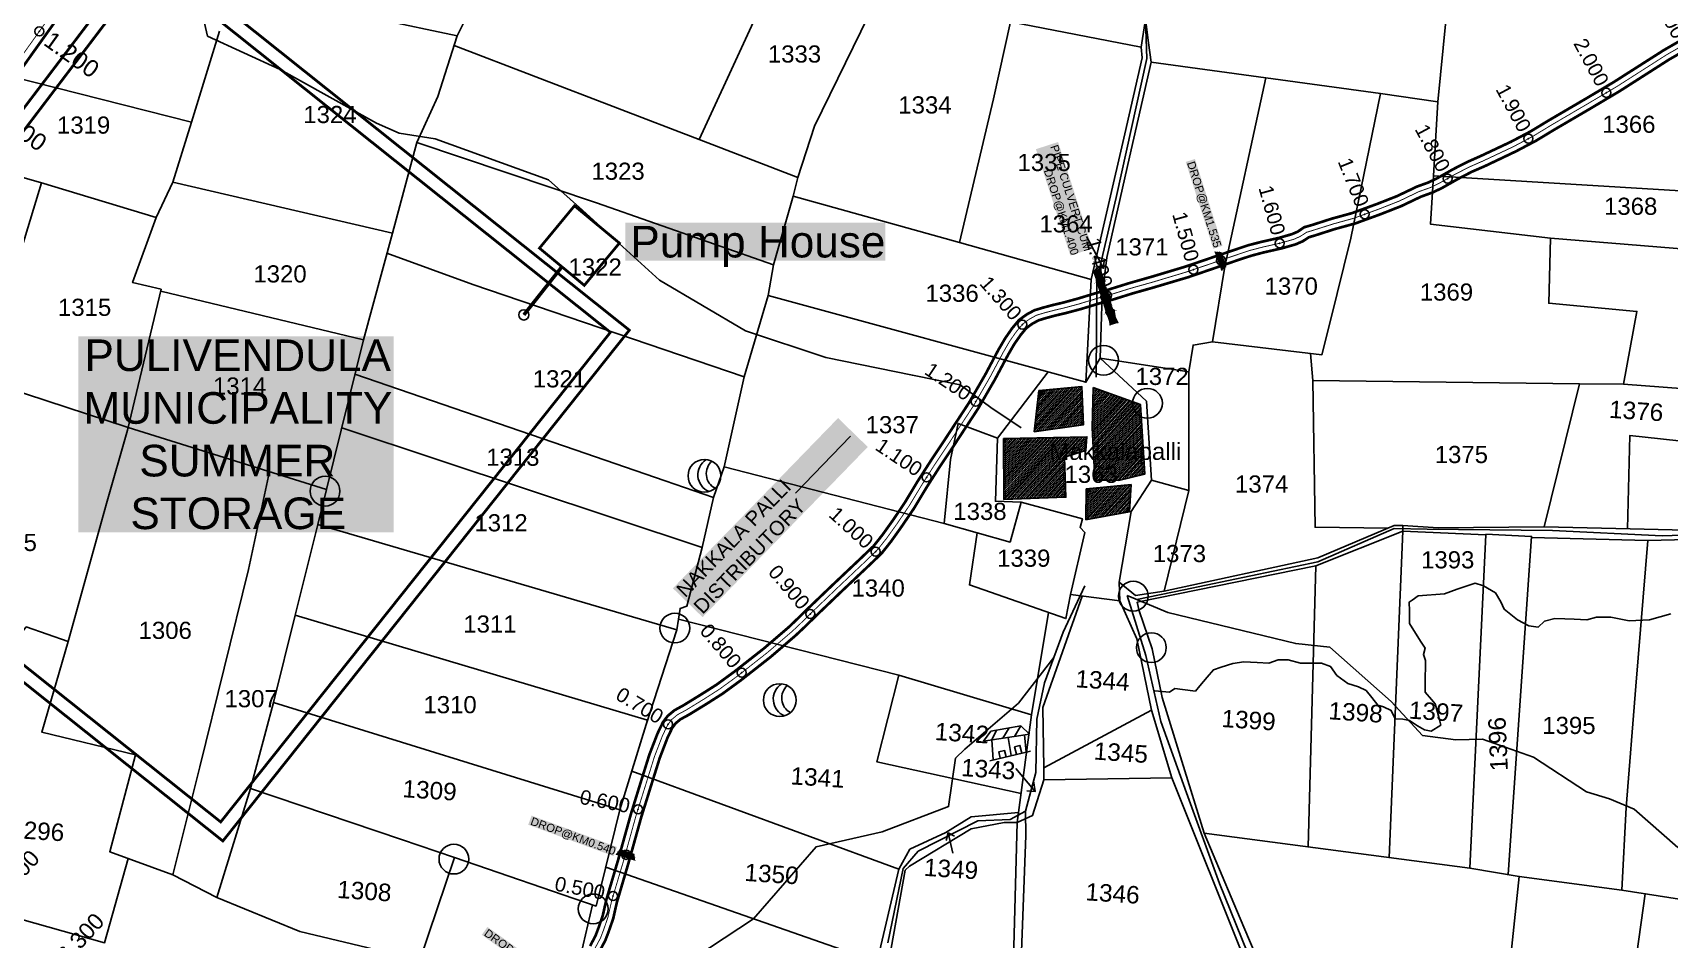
# Model space of a CAD drawing. Header units: inches. Extents: x 194782 to 246112, y 1600383 to 1614216.
# Drawn here: x 196787 to 198601, y 1605778 to 1606781 of the extents above; entities that cross this region are included whole.
import ezdxf
from ezdxf.enums import TextEntityAlignment as Align

# ---------------------------------------------------------------- set-up
doc = ezdxf.new("R2010")
doc.units = ezdxf.units.IN
doc.header["$LTSCALE"] = 15
doc.header["$MEASUREMENT"] = 0
doc.header["$PDMODE"] = 32
doc.header["$PDSIZE"] = 10
doc.linetypes.add('HIDDEN2', pattern=[0.1875, 0.125, -0.0625])
for name, color, linetype in [('BOUNDRY STONES', 240, 'Continuous'), ('CANAL1', 7, 'Continuous'), ('CSMark', 72, 'Continuous'), ('PAPER SIZE', 5, 'Continuous'), ('PLOTS', 7, 'Continuous'), ('PLOTS NO', 7, 'Continuous'), ('ROADS', 1, 'Continuous'), ('STREAMS', 4, 'Continuous'), ('STRUCTURE', 5, 'Continuous'), ('text2', 7, 'Continuous'), ('VILLAGE', 7, 'Continuous'), ('wells', 7, 'Continuous')]:
    doc.layers.add(name, color=color, linetype=linetype)
doc.styles.get("Standard").update_dxf_attribs({"font": 'arial.ttf'})
doc.dimstyles.get("Standard").update_dxf_attribs({"dimtxt": 0.18, "dimasz": 0.18, "dimexe": 0.18, "dimexo": 0.0625, "dimgap": 0.09, "dimtad": 0, "dimtih": 1, "dimtoh": 1, "dimdec": 4, "dimzin": 0, "dimdsep": 46, "dimtxsty": 'Standard', "dimcen": 0.09, "dimadec": 0, "dimazin": 0, "dimtfac": 1, "dimtdec": 4, "dimtofl": 0, "dimtmove": 0, "dimatfit": 3, "dimfxl": 1, "dimtolj": 1, "dimtzin": 0, "dimarcsym": 0})

# ---------------------------------------------------------------- blocks, each defined once
blk = doc.blocks.new('DROP')
h = blk.add_hatch()
h.set_pattern_fill('ANSI31', color=1, scale=10, angle=45)
h.set_pattern_definition([(90, (-324.4107, -25.7687), (-1.25, 0), [])])
h.paths.add_polyline_path([(-9.9, -4.3), (-13.8, 4.1), (13.8, 4.1), (10.2, -4.3)])
at = {"layer": 'STRUCTURE', "color": 5, "const_width": 0.49}
blk.add_lwpolyline([(-9.9, -4.3), (-13.8, 4.1), (13.8, 4.1), (10.2, -4.3), (-9.9, -4.3)], dxfattribs=at)
at = {"layer": 'STRUCTURE', "color": 5}
blk.add_circle((0, 0), 1.33, dxfattribs=at)
blk = doc.blocks.new('SP')
at = {"layer": 'STRUCTURE'}
h = blk.add_hatch(dxfattribs=at)
h.set_pattern_fill('DASH', color=256, scale=8, style=0)
edge = h.paths.add_edge_path()
edge.add_spline(control_points=[(769825.7, 1706742.1), (769825.3, 1706741.8), (769823.8, 1706740.8), (769820.9, 1706740.3), (769817, 1706739.7), (769811.4, 1706738.9), (769804, 1706739.7), (769798.4, 1706741), (769795.6, 1706741.6)], knot_values=[0, 0, 0, 0, 1.613557, 5.24513, 8.624976, 13.470124, 22.190216, 30.746377, 30.746377, 30.746377, 30.746377], degree=3, periodic=0)
edge.add_line((769795.6, 1706741.6), (769792.6, 1706739.6))
edge.add_line((769792.6, 1706739.6), (769732.6, 1706739.6))
edge.add_line((769732.6, 1706739.6), (769729.6, 1706741.6))
edge.add_spline(control_points=[(769729.6, 1706741.6), (769726.9, 1706740.9), (769721.3, 1706739.5), (769713.9, 1706738.5), (769708.3, 1706739.1), (769704.4, 1706739.6), (769701.5, 1706740), (769700, 1706741), (769699.5, 1706741.3)], knot_values=[0, 0, 0, 0, 8.556161, 17.276253, 22.121402, 25.501247, 29.13282, 30.746377, 30.746377, 30.746377, 30.746377], degree=3, periodic=0)
edge.add_line((769699.5, 1706741.3), (769699.5, 1706722.1))
edge.add_spline(control_points=[(769699.5, 1706722.1), (769700, 1706722.4), (769701.4, 1706723.4), (769704.3, 1706724), (769708.2, 1706724.5), (769713.8, 1706725.3), (769721.2, 1706724.5), (769726.8, 1706723.3), (769729.6, 1706722.6)], knot_values=[0, 0, 0, 0, 1.613557, 5.24513, 8.624976, 13.470124, 22.190216, 30.746377, 30.746377, 30.746377, 30.746377], degree=3, periodic=0)
edge.add_line((769729.6, 1706722.6), (769732.6, 1706724.6))
edge.add_line((769732.6, 1706724.6), (769792.6, 1706724.6))
edge.add_line((769792.6, 1706724.6), (769795.6, 1706722.6))
edge.add_spline(control_points=[(769795.6, 1706722.6), (769798.4, 1706723.3), (769803.9, 1706724.8), (769811.3, 1706725.8), (769817, 1706725.1), (769820.9, 1706724.7), (769823.8, 1706724.2), (769825.2, 1706723.3), (769825.7, 1706723)], knot_values=[0, 0, 0, 0, 8.556161, 17.276253, 22.121402, 25.501247, 29.13282, 30.746377, 30.746377, 30.746377, 30.746377], degree=3, periodic=0)
edge.add_line((769825.7, 1706723), (769825.7, 1706742.1))
h.paths.add_polyline_path([(769764.2, 1706732.1, -1), (769761.1, 1706732.1, -1)], flags=0)
h.paths.add_polyline_path([(769761.1, 1706732.1, 1), (769764.2, 1706732.1, 1)], flags=16)
at = {"layer": 'STRUCTURE', "const_width": 0.628}
for points in [[(769726.6, 1706747.6), (769726.6, 1706743.6), (769732.6, 1706739.6), (769792.6, 1706739.6), (769798.6, 1706743.6), (769798.6, 1706747.6)], [(769726.6, 1706716.6), (769726.6, 1706720.6), (769732.6, 1706724.6), (769792.6, 1706724.6), (769798.6, 1706720.6), (769798.6, 1706716.6)]]:
    blk.add_lwpolyline(points, dxfattribs=at)
at = {"layer": 'STRUCTURE', "color": 3}
blk.add_lwpolyline([(769732.6, 1706724.6), (769792.6, 1706724.6)], dxfattribs=at)
blk.add_lwpolyline([(769732.6, 1706724.6), (769792.6, 1706724.6)], dxfattribs=at)
at = {"layer": 'STRUCTURE', "color": 0}
blk.add_circle((769762.6, 1706732.1), 1.55, dxfattribs=at)
at = {"layer": 'STRUCTURE'}
for points in [[(769699.5, 1706741.3), (769700.9, 1706740.5), (769704.4, 1706739.6), (769707.8, 1706739.2), (769712.6, 1706738.8), (769721.3, 1706739.7), (769729.6, 1706741.6)], [(769699.5, 1706722.1), (769700.9, 1706723), (769704.4, 1706724), (769707.7, 1706724.5), (769712.5, 1706725), (769721.2, 1706724.4), (769729.6, 1706722.6)], [(769825.7, 1706742.1), (769824.3, 1706741.3), (769820.8, 1706740.3), (769817.5, 1706739.8), (769812.7, 1706739.2), (769804, 1706739.9), (769795.6, 1706741.6)], [(769825.7, 1706723), (769824.3, 1706723.8), (769820.8, 1706724.7), (769817.4, 1706725.1), (769812.6, 1706725.5), (769803.9, 1706724.6), (769795.6, 1706722.6)]]:
    blk.add_spline(points, degree=3, dxfattribs=at)
at = {"layer": 'STRUCTURE', "color": 0}
blk.add_text('STREAM', height=5, dxfattribs=at).set_placement((769684.3, 1706732.1), align=Align.MIDDLE_CENTER)
for points in [[(769727.4, 1706732.1), (769700.8, 1706732.1)], [(769824.4, 1706732.1), (769800.5, 1706732.1)]]:
    blk.add_leader(points, dimstyle='Standard', override={"dimasz": 10, "dimgap": 0.09, "dimtad": 0}, dxfattribs=at)
blk = doc.blocks.new('PBC')
at = {"layer": 'STRUCTURE', "color": 5, "insert": (13.6, 8.7), "char_height": 30, "width": 181.057, "attachment_point": 1, "rotation": 325.6347, "bg_fill": 1, "box_fill_scale": 1.1, "bg_fill_color": 7, "bg_fill_true_color": 16777215, "bg_fill_transparency": 0}
blk.add_mtext('{\\fArial|b1|i0|c0|p34;\\C256;PBC}', dxfattribs=at)
at = {"layer": 'PAPER SIZE'}
blk.add_leader([(148.6, -102.5), (80.6, -54.7)], dimstyle='Standard', override={"dimasz": 40, "dimgap": 0.09, "dimtad": 0, "dimtfill": 2, "dimtfillclr": 5}, dxfattribs=at)

msp = doc.modelspace()

# ---------------------------------------------------------------- hatches: boundary and pattern name
at = {"layer": 'VILLAGE'}
h = msp.add_hatch(dxfattribs=at)
h.set_pattern_fill('ANSI31', color=30, scale=11.805297, angle=2.6274)
h.set_pattern_definition([(47.627391, (153890.0272, 1592848.3399), (-1.09018614, 0.99452142), [])])
h.paths.add_polyline_path([(197954.6, 1606276.1), (198004.4, 1606281), (198002.6, 1606250.8), (197954.5, 1606242.1)])
h.paths.add_polyline_path([(197863.1, 1606331.9), (197955.5, 1606333.9), (197954.5, 1606318.7), (197930.7, 1606311.5), (197932.3, 1606266.9), (197863.3, 1606264.5)])
h.paths.add_polyline_path([(197962.3, 1606388.4), (198014.9, 1606369.6), (198019.8, 1606292.7), (197990.9, 1606285.6), (197964.2, 1606285.8), (197961.5, 1606343.8)])
h.paths.add_polyline_path([(197902.3, 1606385.1), (197949.9, 1606389.5), (197951.6, 1606347), (197897.1, 1606339.5)])

# ---------------------------------------------------------------- linework, layer by layer
at = {"color": 5, "const_width": 3, "elevation": 240.9}
msp.add_lwpolyline([(196914.2, 1606877.7), (197448.5, 1606452), (196998.1, 1605886.3), (196476.6, 1606301.5), (196914.2, 1606877.7)], dxfattribs=at)
msp.add_lwpolyline([(196916.8, 1606856.4), (197427.5, 1606449.6), (196995.7, 1605907.4), (196497.4, 1606304.1)], close=True, dxfattribs=at)
at = {"color": 5, "const_width": 3}
msp.add_lwpolyline([(197387.7, 1606589.7), (197437.5, 1606548.4), (197398.6, 1606501.6), (197348.9, 1606542.8)], close=True, dxfattribs=at)
at = {"color": 1, "const_width": 4}
msp.add_lwpolyline([(197373.8, 1606522.2), (197331.6, 1606468.9)], dxfattribs=at)
at = {"color": 5}
msp.add_circle((197331.6, 1606468.9), 5.7, dxfattribs=at)
at = {"layer": 'BOUNDRY STONES', "color": 1}
for centre in [(197973.9, 1606418.6), (198022.6, 1606371), (197111.3, 1606273.7), (198006.9, 1606157.4), (197498.9, 1606122.1), (198026.9, 1606100.4), (197254.1, 1605866.3), (197408.4, 1605811.1)]:
    msp.add_circle(centre, 16.5, dxfattribs=at)
at = {"layer": 'CANAL1', "color": 1, "linetype": 'HIDDEN2', "ltscale": 4, "const_width": 1}
for points in [[(196722, 1606681), (196837.3, 1606842.4)], [(197410.2, 1605767), (197416.5, 1605778.8), (197419.9, 1605787.7), (197424.8, 1605801.9), (197428.8, 1605819.7), (197442, 1605864.1), (197455.9, 1605914.4), (197467.4, 1605951.1), (197476.4, 1605980), (197485.3, 1606003.1), (197491, 1606014.9), (197495.4, 1606020.8), (197501.8, 1606026.1), (197511.4, 1606031.3), (197530.8, 1606043.2), (197548.5, 1606054.5), (197568.4, 1606069), (197601.5, 1606095), (197629.2, 1606118.7), (197638.1, 1606127.1), (197650.5, 1606139.3), (197678.5, 1606166.1), (197709.2, 1606195.1), (197723.6, 1606209), (197733.9, 1606221.9), (197745.6, 1606238.3), (197758.8, 1606257.8), (197772.9, 1606281.2), (197787.3, 1606303.8), (197803.5, 1606328.1), (197829.9, 1606368.4), (197848.2, 1606400.1), (197862.8, 1606427.5), (197869.9, 1606439.7), (197877.4, 1606450.5), (197884.4, 1606458.8), (197892, 1606464.3), (197899.6, 1606468.5), (197908.2, 1606471.1), (197919.2, 1606474), (197930.7, 1606476.7), (197947.4, 1606481.2), (197966.2, 1606487), (197981.8, 1606491.4), (198003.9, 1606498.3), (198029.2, 1606505.4), (198065.8, 1606516.4), (198095.7, 1606526.6), (198123.3, 1606536), (198135.9, 1606540.2), (198150, 1606543.9), (198169.9, 1606548.4), (198184.8, 1606552.6), (198191.9, 1606555.8), (198199, 1606560.4), (198206, 1606562.5), (198228.4, 1606569.6), (198251.2, 1606575.9), (198279.4, 1606586.2), (198301.5, 1606594.9), (198323.4, 1606605.4), (198336.1, 1606609.9), (198345.8, 1606614.6), (198363.7, 1606624.7), (198379.5, 1606632.8), (198394.1, 1606639.2), (198428.1, 1606655.2), (198450.1, 1606666.9), (198470, 1606679), (198511, 1606703), (198542.8, 1606721.8), (198597.6, 1606756.8), (198638.5, 1606780.3)]]:
    msp.add_lwpolyline(points, dxfattribs=at)
at = {"layer": 'CANAL1', "color": 200, "const_width": 3}
for points in [[(196728.4, 1606676.2), (196843.7, 1606837.7)], [(197405, 1605770), (197411, 1605781.3), (197414.2, 1605789.8), (197419, 1605803.6), (197423, 1605821.2), (197436.2, 1605865.8), (197450.2, 1605916.1), (197461.6, 1605952.9), (197470.7, 1605982), (197479.8, 1606005.5), (197485.8, 1606018), (197491.1, 1606024.9), (197498.4, 1606031), (197508.4, 1606036.5), (197527.6, 1606048.3), (197545.1, 1606059.4), (197564.8, 1606073.8), (197597.7, 1606099.6), (197625.2, 1606123.2), (197633.9, 1606131.5), (197646.3, 1606143.6), (197674.4, 1606170.5), (197705.1, 1606199.5), (197719.2, 1606213), (197729.1, 1606225.5), (197740.7, 1606241.7), (197753.7, 1606261), (197767.8, 1606284.4), (197782.3, 1606307), (197798.5, 1606331.4), (197824.8, 1606371.5), (197843, 1606403), (197857.6, 1606430.5), (197864.9, 1606442.9), (197872.7, 1606454.1), (197880.3, 1606463.2), (197888.8, 1606469.4), (197897.3, 1606474), (197906.5, 1606476.8), (197917.7, 1606479.8), (197929.2, 1606482.5), (197945.7, 1606487), (197964.5, 1606492.7), (197980.1, 1606497.1), (198002.2, 1606504), (198027.5, 1606511.2), (198063.9, 1606522.1), (198093.8, 1606532.3), (198121.4, 1606541.7), (198134.2, 1606546), (198148.6, 1606549.7), (198168.4, 1606554.2), (198182.7, 1606558.3), (198189, 1606561), (198196.4, 1606566), (198204.2, 1606568.2), (198226.7, 1606575.4), (198249.3, 1606581.6), (198277.2, 1606591.8), (198299.1, 1606600.4), (198321.1, 1606610.9), (198333.8, 1606615.5), (198343.1, 1606619.9), (198360.9, 1606630), (198376.9, 1606638.2), (198391.6, 1606644.7), (198425.4, 1606660.6), (198447.2, 1606672.1), (198467, 1606684.1), (198508, 1606708.1), (198539.6, 1606726.9), (198594.5, 1606761.9), (198634.9, 1606785.2)], [(197415.3, 1605763.9), (197421.9, 1605776.3), (197425.5, 1605785.7), (197430.6, 1605800.3), (197434.6, 1605818.1), (197447.7, 1605862.5), (197461.7, 1605912.7), (197473.1, 1605949.3), (197482.1, 1605978), (197490.8, 1606000.7), (197496.1, 1606011.7), (197499.8, 1606016.6), (197505.2, 1606021.1), (197514.4, 1606026.1), (197534, 1606038.1), (197551.9, 1606049.5), (197572, 1606064.2), (197605.3, 1606090.3), (197633.2, 1606114.3), (197642.2, 1606122.8), (197654.7, 1606135), (197682.7, 1606161.8), (197713.4, 1606190.8), (197728.1, 1606204.9), (197738.7, 1606218.3), (197750.5, 1606234.9), (197763.8, 1606254.5), (197778, 1606278.1), (197792.3, 1606300.5), (197808.5, 1606324.8), (197835, 1606365.2), (197853.5, 1606397.2), (197868.1, 1606424.6), (197875, 1606436.5), (197882.2, 1606446.8), (197888.5, 1606454.4), (197895.2, 1606459.2), (197902, 1606462.9), (197909.8, 1606465.3), (197920.6, 1606468.2), (197932.1, 1606470.9), (197949, 1606475.4), (197967.9, 1606481.2), (197983.5, 1606485.6), (198005.6, 1606492.5), (198030.9, 1606499.7), (198067.6, 1606510.6), (198097.7, 1606520.9), (198125.2, 1606530.4), (198137.6, 1606534.4), (198151.5, 1606538.1), (198171.4, 1606542.6), (198186.8, 1606547), (198194.8, 1606550.5), (198201.5, 1606554.9), (198207.7, 1606556.7), (198230.1, 1606563.9), (198253, 1606570.2), (198281.5, 1606580.6), (198303.9, 1606589.4), (198325.7, 1606599.8), (198338.4, 1606604.4), (198348.6, 1606609.2), (198366.6, 1606619.4), (198382.1, 1606627.4), (198396.6, 1606633.7), (198430.7, 1606649.9), (198453.1, 1606661.7), (198473.1, 1606673.8), (198514.1, 1606697.8), (198545.9, 1606716.7), (198600.7, 1606751.7), (198642, 1606775.4)]]:
    msp.add_lwpolyline(points, dxfattribs=at)
at = {"layer": 'PLOTS'}
for points in [[(196732.1, 1607224), (197074.8, 1607172.3), (197017, 1607059.9), (197369.3, 1606989.3), (197626.5, 1606880.8), (197730.8, 1606836), (197816.6, 1606807.8), (197870.8, 1606793.5), (198015.5, 1606765.3), (198020.4, 1606796.4), (198096.8, 1606795.7), (198107.8, 1606845.5), (198356, 1606824.9), (198713.3, 1606797.5), (198722.2, 1606696.5), (198740.3, 1606633.3), (198805.6, 1606543.4), (198865.2, 1606472.6), (198907.7, 1606329.3), (199143.8, 1606289.3), (199220.6, 1606276.3), (199217.6, 1606258.4), (199614.6, 1606162.2)], [(197254.3, 1606767.2), (197525.7, 1606663.1), (197626.5, 1606880.8)], [(197266.9, 1606796.2), (197257.7, 1606777.9), (197170.2, 1606796.2), (197006.4, 1606825.5), (196902.7, 1606847.5), (196909.7, 1606867.8)], [(197525.7, 1606663.1), (197635.2, 1606621.1), (197653.5, 1606677.8), (197730.8, 1606836)], [(198339.6, 1606622.8), (198344.3, 1606704.7), (198356, 1606824.9)], [(196487, 1606803.1), (196963.2, 1606682.3), (196994.4, 1606782.9)], [(197635.2, 1606621.1), (197630.2, 1606600.4), (197814.5, 1606548.9), (197851.9, 1606708.1), (197870.8, 1606793.5)], [(198020.4, 1606796.4), (198023.8, 1606770.3), (198026.6, 1606748.9), (198002.7, 1606643.5), (197977.5, 1606532.4), (197972.6, 1606490.2), (197970.2, 1606421), (197954.5, 1606394.3), (197960.2, 1606508)], [(198698, 1606798.7), (198715.6, 1606682.6), (198727.5, 1606635.9), (198758.1, 1606590.8), (198830.5, 1606499.2), (198855.6, 1606469.4), (198882.3, 1606367), (198920.4, 1606260.3), (198919.9, 1606256.2), (198887.3, 1606253), (198829.8, 1606247.2), (198741.2, 1606235.3), (198665.6, 1606229.5), (198557.6, 1606232), (198462.2, 1606234.1), (198344.9, 1606233), (198305.5, 1606235.8)], [(197185.9, 1606559.5), (197213, 1606659.8), (197236.3, 1606710.7), (197257.7, 1606777.9)], [(197814.5, 1606548.9), (197960.2, 1606508), (197997.5, 1606669.4), (198016.9, 1606753.5), (198015.5, 1606765.3)], [(198344.3, 1606704.7), (198280.7, 1606714.2), (198026.6, 1606748.9)], [(198153.6, 1606731.5), (198108.3, 1606522.3), (198094.7, 1606439), (198073.1, 1606435.5), (198068.5, 1606405.8)], [(196963.2, 1606682.3), (196942.6, 1606615.7), (196924.1, 1606576.7), (196796.1, 1606615.4), (196450.4, 1606714.1)], [(198094.7, 1606439), (198215.8, 1606424.5), (198225, 1606461.3), (198248, 1606553.9), (198265.3, 1606638.4), (198280.7, 1606714.2)], [(196424.3, 1606643.9), (196775.8, 1606544.7), (196797.1, 1606615.1)], [(197608.4, 1606524.2), (197412.1, 1606593.1), (197213, 1606659.8)], [(197153.9, 1606441.3), (197185.9, 1606559.5), (196942.6, 1606615.7)], [(198469.1, 1606553.9), (198336.4, 1606569.3), (198339.6, 1606622.8), (198753.3, 1606597.8)], [(197575.6, 1606400.3), (197602.3, 1606490.3), (197608.4, 1606524.2), (197630.2, 1606600.4)], [(196576.8, 1606167.7), (196633.2, 1606146.3), (196762.8, 1606100.8), (196780.2, 1606123.3), (196826.6, 1606107.4), (196869.2, 1606260), (196892.3, 1606341.1), (196929.7, 1606497.2), (196898.1, 1606504.7), (196924.1, 1606576.7)], [(198550.2, 1606392), (198564.9, 1606472.8), (198467.3, 1606481.7), (198469.1, 1606553.9), (198809.1, 1606526.2)], [(197541.8, 1606266.6), (197553.5, 1606300.6), (197575.6, 1606400.3), (197275.1, 1606502.4), (197179.8, 1606537.1)], [(196733.9, 1606396.3), (196893.3, 1606344.3), (197112.9, 1606275.7), (197153.9, 1606441.3), (196929.3, 1606495.1)], [(197602.3, 1606490.3), (197954.5, 1606394.3)], [(198205.8, 1606396.4), (198203.2, 1606426)], [(197882.7, 1606261.5), (197950.6, 1606243.1), (197948, 1606233.5), (197953.1, 1606227.8), (197937.2, 1606159.1), (197992, 1606152.1), (197991.4, 1606172.8), (198004.6, 1606251.3), (198027, 1606286), (198068.6, 1606274.5), (198068.5, 1606405.8), (197970.2, 1606421), (198021.6, 1606373.2), (198027, 1606286)], [(197144.5, 1606403.4), (197388.3, 1606319.5), (197488.2, 1606285.1), (197541.8, 1606266.6), (197529.2, 1606211.4)], [(197912.4, 1606405.8), (197856.6, 1606332.5), (197854.2, 1606262.5), (197882.7, 1606261.5), (197870.3, 1606217.4), (197797.4, 1606237.9), (197804.4, 1606308.8), (197812.7, 1606348.7), (197856.6, 1606332.5)], [(198289.3, 1606232.7), (198208.3, 1606233.8), (198205.8, 1606396.4), (198501.5, 1606392.6), (198550.2, 1606392), (198882.3, 1606367)], [(198462.2, 1606234.1), (198501.5, 1606392.6)], [(198710.9, 1606379.9), (198699.5, 1606319.9), (198557, 1606335.2), (198554.6, 1606232)], [(197501.2, 1606120.1), (197504.7, 1606143.9), (197512.1, 1606146.2), (197529.2, 1606211.4), (197236.7, 1606308.5), (197129.8, 1606344)], [(197797.4, 1606237.9), (197553.5, 1606300.6)], [(197112.9, 1606275.7), (197103.2, 1606236.7), (197078.3, 1606136.3), (197054.3, 1606039.6), (197028.8, 1605944.3), (196991.3, 1605823.7), (196942.8, 1605848.9), (196972.4, 1605968.3), (196999.5, 1606077.7), (197026.6, 1606187.1), (197049.9, 1606295.4)], [(198068.6, 1606274.5), (198041.1, 1606163), (198009.2, 1606158.3), (197991.4, 1606172.8)], [(197467.5, 1606016.6), (197501.2, 1606120.1), (197103.2, 1606236.7)], [(197833.9, 1606227.6), (197825.3, 1606169.8), (197932.2, 1606132.6), (197937.2, 1606159.1)], [(198041.1, 1606163), (198211.5, 1606200), (198296, 1606235.5), (198305.5, 1606235.8), (198305.7, 1606229.3), (198209.2, 1606191), (198011.3, 1606150.8), (198013.3, 1606141.1), (198027.7, 1606099), (198038.9, 1606045.1), (198060.6, 1605974.8), (198085.3, 1605895.1), (198125.3, 1605800.5), (198147.1, 1605749), (198154.3, 1605692.4), (198168, 1605586.4), (198175.5, 1605498.4), (198181.3, 1605408.1), (198206, 1605332.9), (198208, 1605238.5), (198212.1, 1605206.9), (198246.6, 1605099.3)], [(198290.6, 1605868.1), (198305.7, 1606229.3), (198397.6, 1606225.4), (198379.7, 1605856.3)], [(198422.3, 1605849.1), (198448.3, 1606223.5), (198397.7, 1606226)], [(198448.3, 1606222.4), (198576.9, 1606219.1), (198563.9, 1606057.6), (198553.1, 1605923.3), (198548.2, 1605831.8), (198434.6, 1605847)], [(198548.2, 1605831.8), (198680.7, 1605811.2), (198701.2, 1606040.2), (198687.9, 1606041.4), (198693.7, 1606080.2), (198695.1, 1606120.2), (198701.2, 1606128.9), (198710.7, 1606222.3), (198576.9, 1606219.1)], [(198209.2, 1606191), (198200.6, 1605879.9)], [(197950.2, 1606157.4), (197906.5, 1606034), (197907.6, 1605967.4), (197907.8, 1605953.9), (197895.3, 1605914.6), (197878.2, 1605906.9), (197879.7, 1605917.8), (197894.2, 1606026), (197913, 1606139.3)], [(196893.3, 1605866.9), (196867.1, 1605773.7), (196758.3, 1605804.2), (196699.5, 1605690.3), (196638.8, 1605706.7), (196592.1, 1605719.4), (196600.1, 1605776.4), (196580.5, 1605779.2), (196584.8, 1605807.8), (196519.5, 1605826.8), (196552.2, 1605928.7), (196567.1, 1605975.1), (196561.2, 1605994.8), (196611.8, 1606094.4), (196637.4, 1606144.8)], [(197438.1, 1605921), (197468.5, 1606020), (197078.3, 1606136.3)], [(198027.2, 1606031.2), (198011, 1606110.2), (197992, 1606152.1)], [(197747.1, 1606070), (197503, 1606132)], [(196826.6, 1606107.4), (196797.4, 1606007), (196901.3, 1605981.7), (196872.8, 1605874.4), (196942.8, 1605848.9)], [(197894.2, 1606026), (197747.1, 1606070), (197722.7, 1605974), (197882.5, 1605938.8)], [(197254.7, 1605868), (197411.6, 1605814.2), (197438.1, 1605921), (197054.3, 1606039.6)], [(198049.7, 1605956.2), (198027.2, 1606031.2), (197907.6, 1605967.4)], [(197451.2, 1605963.7), (197747.1, 1605855.3)], [(198140.7, 1605697.9), (198131.9, 1605750.8), (198049.7, 1605956.2), (197907.8, 1605953.9)], [(197216.2, 1605754.3), (197254.7, 1605868), (197196, 1605887.9), (197028.8, 1605944.3)], [(197879.7, 1605917.8), (197827.3, 1605912.9), (197799.2, 1605895.8), (197759.3, 1605877.2), (197747.1, 1605855.3), (197723, 1605752.7), (197673.3, 1605607.8), (197627.1, 1605492), (197591.8, 1605403.4), (197526.1, 1605301.3), (197509.2, 1605290.9), (197442.3, 1605158.9), (197394.3, 1605056), (197400.9, 1605036.2), (197371.7, 1604926.8), (197367.1, 1604928), (197324.1, 1605004.8), (197233.9, 1605020.6), (197270.5, 1605118.2), (197194.1, 1605142.5), (197217.3, 1605197.1), (197055.3, 1605238.9)], [(197376.5, 1604913.8), (197402.3, 1604971.4), (197414.6, 1605036.9), (197404.1, 1605051.1), (197457.1, 1605158.5), (197495.9, 1605237.1), (197519.1, 1605284.1), (197529, 1605284.4), (197585.9, 1605376.7), (197603.5, 1605405.1), (197646.6, 1605509.4), (197689.3, 1605620), (197723.5, 1605717.6), (197736, 1605753.4), (197754.3, 1605854.1), (197758.9, 1605858.4), (197827.3, 1605899.7), (197863.9, 1605906.7), (197878.2, 1605906.9)], [(197878.2, 1605906.9), (197873.8, 1605741.7), (197866.4, 1605649.6), (197857.8, 1605541.6), (197675.3, 1605583.8)], [(198413.9, 1605650.5), (198434.6, 1605847), (198379.7, 1605856.3), (198085.3, 1605895.1)], [(197422.3, 1605857.3), (197613.6, 1605790.5), (197722.8, 1605752.4)], [(198541.5, 1605595.1), (198574.2, 1605827.8)], [(196996.6, 1605601.2), (197059.4, 1605714.9), (197167.9, 1605675.6), (197189.3, 1605674.2), (197216.2, 1605754.3), (197083.3, 1605786), (196991.3, 1605823.7)], [(197358.4, 1605596.2), (197377.9, 1605671.5), (197381.8, 1605705), (197407.8, 1605815.5)]]:
    msp.add_lwpolyline(points, dxfattribs=at)
at = {"layer": 'PLOTS NO'}
for points in [[(197973.9, 1606520.6), (197955.1, 1606555.7)], [(197965.8, 1606523.1), (197973.9, 1606520.6), (197974.6, 1606529.2)], [(197898.1, 1605941.1), (197876.9, 1605966.6)], [(197889, 1605941.7), (197898.1, 1605941.1), (197896.5, 1605953)], [(197799.6, 1605886.9), (197801.9, 1605895.3), (197808.8, 1605891.8)], [(197801.9, 1605895.3), (197807.1, 1605873)]]:
    msp.add_lwpolyline(points, dxfattribs=at)
at = {"layer": 'ROADS', "color": 1}
for points in [[(196643.8, 1607090.3), (196656.4, 1607050.9), (196662.4, 1607003.1), (196687.9, 1606986.4), (196769.4, 1606971), (196800, 1606965.2), (196822.4, 1606915.8), (196877.5, 1606851.8), (196923.3, 1606814.6), (196976.6, 1606796.8), (196981.1, 1606777.6), (197061.5, 1606740.8), (197168.3, 1606681.3), (197193.4, 1606670), (197233.4, 1606663.7), (197358.9, 1606618.6), (197396.7, 1606585), (197481.8, 1606507.5), (197577.3, 1606451.4), (197666.4, 1606421.6), (197762.2, 1606402.1), (197815, 1606391.4), (197849, 1606366.5), (197882.6, 1606343.8)], [(198020.4, 1606796.4), (198022, 1606752.7), (197988, 1606599), (197966.5, 1606507.2), (197965.8, 1606399.9)], [(198011, 1606153.6), (198063, 1606164.4), (198211.4, 1606195.4), (198295.8, 1606232.2), (198332.7, 1606231.5), (198471.4, 1606230), (198592.9, 1606224.3), (198681.2, 1606227.1), (198777, 1606234.9), (198929.5, 1606253.5), (198963.1, 1606257.6), (199013.3, 1606263.6), (199175.3, 1606284)], [(197953.3, 1606168.8), (197929.3, 1606117.6), (197908.7, 1606061.4), (197899.9, 1606021.1), (197899, 1605962.1), (197887.3, 1605919.4), (197870.6, 1605910.2), (197834.6, 1605908.8), (197768.6, 1605875.2), (197752, 1605856), (197734.8, 1605773.4)], [(198000.3, 1606158), (198020.8, 1606091.8), (198037.3, 1606018.7), (198066, 1605939.8), (198102.6, 1605839.4), (198139.2, 1605748.2), (198162.8, 1605606.4), (198171.6, 1605474.1), (198180.3, 1605395.6), (198197.9, 1605334.9), (198204.2, 1605230), (198222.2, 1605165), (198243.5, 1605095.7)], [(198000.3, 1606158), (198045.3, 1606139.2), (198187, 1606105), (198224.6, 1606101), (198292.8, 1606040.9), (198327.4, 1606003.1), (198364.2, 1605998.4), (198393.9, 1605999), (198450.4, 1605979.1), (198509.1, 1605940.6), (198534.4, 1605932.9), (198561.8, 1605921.4), (198610.4, 1605879.1)], [(196788, 1605201.7), (196886.8, 1605283.8), (196911.8, 1605304.5), (196952.3, 1605320.2), (197057.8, 1605323.9), (197087, 1605323), (197129.9, 1605451.2), (197157.6, 1605491), (197229.7, 1605518.4), (197279.7, 1605547.9), (197337, 1605588.5), (197383.8, 1605645.8), (197439.8, 1605703.9), (197586.2, 1605800.1), (197655.5, 1605879.9), (197728.5, 1605896.6), (197802.3, 1605924.4), (197810, 1605977.9), (197820.3, 1605988), (197879.7, 1606038.9), (197919, 1606089.5)], [(197680.4, 1604788.2), (197710, 1604875.1), (197751.4, 1604961.4), (197780.1, 1605042.2), (197788.2, 1605097.5), (197822.2, 1605223.9), (197852.2, 1605398.8), (197866.5, 1605530.9), (197881.6, 1605724.4), (197887.8, 1605892.5), (197887.3, 1605919.4)]]:
    msp.add_lwpolyline(points, dxfattribs=at)
at = {"layer": 'STREAMS', "color": 4}
msp.add_lwpolyline([(198602.4, 1606137.7), (198579, 1606131.3), (198556.4, 1606130.1), (198535.9, 1606134.1), (198520.1, 1606134), (198509.6, 1606131.2), (198495.3, 1606131.9), (198485.1, 1606132.3), (198474, 1606132.7), (198462.7, 1606129.6), (198455.5, 1606123.1), (198445.1, 1606124.4), (198432.6, 1606131.1), (198417.8, 1606142.9), (198414.3, 1606151.3), (198408.2, 1606161), (198394.9, 1606168.9), (198385.8, 1606171.9), (198365.7, 1606165.3), (198351.9, 1606160.1), (198322.7, 1606157.9), (198315.9, 1606153.1), (198312.7, 1606150.8), (198313.1, 1606141), (198313, 1606127), (198321.5, 1606113.6), (198325.9, 1606106.6), (198330.2, 1606099.8), (198328.3, 1606092.9), (198330.8, 1606086.1), (198330.5, 1606060.2), (198330.4, 1606051), (198337.3, 1606043), (198341.4, 1606038.2), (198343.9, 1606028.9), (198346.2, 1606020.4), (198347.8, 1606014.6), (198337, 1606008), (198329.5, 1606009.4), (198321.9, 1606013.7), (198312.9, 1606019.8), (198305.4, 1606021.2), (198297, 1606021.5), (198292.8, 1606030.8), (198284.3, 1606034.9), (198278, 1606036.7), (198271.2, 1606045.1), (198264.8, 1606053.1), (198256.5, 1606056.9), (198244.5, 1606060.6), (198232.5, 1606069.6), (198225.5, 1606079.4), (198215.5, 1606083.3), (198192.3, 1606083.4), (198178.5, 1606086.9), (198167.6, 1606086.8), (198157.2, 1606083.4), (198144.3, 1606083.9), (198129.4, 1606084.6), (198117.3, 1606082.8), (198104.4, 1606078.7), (198095.6, 1606075.9), (198088.8, 1606067.8), (198080.7, 1606058.1), (198075.8, 1606052.3), (198061.5, 1606054.1), (198052.9, 1606055.2), (198047, 1606051.3), (198030.8, 1606052.6)], dxfattribs=at)
at = {"layer": 'text2', "color": 3}
for p in [(196794.7, 1606782.8), (198104, 1606529.3), (197976, 1606489, 75), (197445, 1605871)]:
    msp.add_point(p, dxfattribs=at)
at = {"layer": 'text2', "color": 2, "linetype": 'Continuous'}
for p in [(198531, 1606714.8), (198444.8, 1606664.1), (198355.1, 1606619.8), (198263.4, 1606580.4), (198169.2, 1606548.2), (198073.6, 1606519), (197977.9, 1606490.3), (197884, 1606458.2), (197832.4, 1606372.8), (197777.8, 1606289), (197721.3, 1606206.7), (197648.9, 1606137.8), (197573.1, 1606072.7), (197491.5, 1606015.6), (197458.2, 1605921.5), (197430.5, 1605825.4)]:
    msp.add_point(p, dxfattribs=at)
at = {"layer": 'VILLAGE', "color": 30}
for points in [[(197902.3, 1606385.1), (197949.9, 1606389.5), (197951.6, 1606347), (197897.1, 1606339.5), (197902.3, 1606385.1)], [(197962.3, 1606388.4), (198014.9, 1606369.6), (198019.8, 1606292.7), (197990.9, 1606285.6), (197964.2, 1606285.8), (197961.5, 1606343.8), (197962.3, 1606388.4)], [(197863.1, 1606331.9), (197955.5, 1606333.9), (197954.5, 1606318.7), (197930.7, 1606311.5), (197932.3, 1606266.9), (197863.3, 1606264.5), (197863.1, 1606331.9)], [(197954.6, 1606276.1), (198004.4, 1606281), (198002.6, 1606250.8), (197954.5, 1606242.1), (197954.6, 1606276.1)]]:
    msp.add_lwpolyline(points, dxfattribs=at)
at = {"layer": 'VILLAGE', "color": 5}
for points in [[(197841.1, 1605996.8), (197849.1, 1606007.9), (197882.2, 1606013.7), (197891.8, 1606004.7)], [(197850.3, 1605998.2), (197855.2, 1606009)], [(197862.4, 1606000.1), (197869.2, 1606011.5)], [(197875.4, 1606002.2), (197882.2, 1606013.7)], [(197841.1, 1605996.8), (197891.8, 1606004.7)], [(197850.3, 1605998.2), (197851.6, 1605976.1)], [(197868.3, 1606001.1), (197871.7, 1605980.9)], [(197877.6, 1605982.3), (197875.3, 1605990.6), (197881.3, 1605992.2), (197883.4, 1605983.6)], [(197886.5, 1606003.9), (197888.3, 1605984.8)], [(197847.8, 1605975.2), (197893.1, 1605985.9)], [(197859.5, 1605978), (197857.9, 1605984.9), (197864.3, 1605986.5), (197866, 1605979.5)]]:
    msp.add_lwpolyline(points, dxfattribs=at)
at = {"layer": 'wells', "color": 0}
for centre in [(197531.7, 1606290.7), (197615.2, 1606042.3)]:
    msp.add_circle(centre, 18.2, dxfattribs=at)
for centre, radius, start, end in [((197544.4, 1606291.8), 20, 122.097, 248.1231), ((197551.9, 1606293), 18.2, 130.4354, 242.4902), ((197628, 1606043.4), 20, 122.097, 248.1231), ((197635.5, 1606044.6), 18.2, 130.4354, 242.4902)]:
    msp.add_arc(centre, radius, start, end, dxfattribs=at)

# ---------------------------------------------------------------- block references
at = {"layer": 'PAPER SIZE', "rotation": 352.0284551259275}
msp.add_blockref('PBC', (196638.5, 1605837.8), dxfattribs=at)
at = {"layer": 'STRUCTURE', "color": 0, "xscale": 0.5, "yscale": 0.5, "zscale": 0.5, "rotation": 287.3809558813748}
msp.add_blockref('SP', (-731398.2, 1718875.9, 75), dxfattribs=at)
at = {"layer": 'text2', "color": 2, "linetype": 'Continuous', "xscale": 0.7999999999999999, "yscale": 0.7999999999999999, "zscale": 0.7999999999999999}
for p, rotation in [((198104, 1606529.3), 109.943195315988), ((197445.1, 1605871.1), 162.6613691258127)]:
    msp.add_blockref('DROP', p, dxfattribs=dict(at, rotation=rotation))

# ---------------------------------------------------------------- texts
at = {"layer": 'CSMark', "color": 1}
for s, height, rotation, p in [('2.100', 16, 298.3026, (198586.3, 1606825.9)), ('1.200', 19, 324.4548, (196803.7, 1606776.4)), ('2.000', 16, 298.3026, (198501.2, 1606773.3)), ('1.900', 16, 298.3026, (198415, 1606722.6)), ('1.100', 19, 324.4548, (196745.6, 1606695.1)), ('1.800', 16, 298.3026, (198325.4, 1606678.4)), ('1.700', 16, 291.7896, (198240.6, 1606641.8)), ('1.600', 16, 285.4775, (198153.2, 1606611.8)), ('1.500', 16, 285.4775, (198057.6, 1606582.6)), ('1.400', 16, 285.4775, (197961.9, 1606553.8)), ('1.300', 16, 311.588, (197841.6, 1606508.4)), ('1.200', 16, 326.0588, (197778.8, 1606410.8)), ('1.100', 16, 326.0588, (197724.2, 1606327)), ('1.000', 16, 317.7147, (197673.8, 1606252.1)), ('0.900', 16, 310.5765, (197607.4, 1606188.7)), ('0.800', 16, 310.5765, (197531.6, 1606123.6)), ('0.700', 16, 328.9686, (197436.1, 1606050.9)), ('0.600', 16, 349.0677, (197394, 1605935.6)), ('26.200', 18, 47.646, (196738.1, 1605815.3)), ('0.500', 16, 349.0677, (197366.3, 1605839.5)), ('26.300', 18, 47.646, (196809.7, 1605745.5))]:
    msp.add_text(s, height=height, rotation=rotation, dxfattribs=at).set_placement(p, align=Align.MIDDLE_LEFT)
at = {"layer": 'PLOTS NO'}
for s, p in [('1333', (197602, 1606748.3)), ('1324', (197087.2, 1606681.3)), ('1334', (197746.5, 1606691.9)), ('1319', (196814.3, 1606669.6)), ('1366', (198526.5, 1606670.5)), ('1335', (197878.6, 1606628.2)), ('1323', (197406.5, 1606618.5)), ('1368', (198528.5, 1606579.7)), ('1364', (197902.9, 1606560.2)), ('1371', (197986.9, 1606534.7)), ('1320', (197031.9, 1606504.8)), ('1322', (197381.1, 1606512.4)), ('1336', (197776.6, 1606483.4)), ('1370', (198152.4, 1606491.3)), ('1369', (198324.4, 1606484.7)), ('1315', (196815.4, 1606467.8)), ('1321', (197341.5, 1606388.6)), ('1372', (198009.3, 1606391.3)), ('1314', (196987.1, 1606380.6)), ('1337', (197710.3, 1606337.8)), ('1313', (197289.9, 1606301.8)), ('Makkalapalli', (197914, 1606308.3)), ('1375', (198340.9, 1606304.8)), ('1363', (197930.7, 1606282.9)), ('1374', (198119.6, 1606272.1)), ('1312', (197276.8, 1606229.2)), ('1338', (197807.5, 1606241.8)), ('1305', (196733, 1606207.4)), ('1339', (197856, 1606190)), ('1373', (198028.5, 1606195.1)), ('1393', (198325.8, 1606188.2)), ('1340', (197694.7, 1606156.9)), ('1311', (197264.5, 1606117.1)), ('1306', (196904.7, 1606110.1)), ('1307', (196999.9, 1606034.4)), ('1310', (197220.3, 1606027.8)), ('1395', (198460.1, 1606004.8))]:
    msp.add_text(s, height=19, dxfattribs=at).set_placement(p)
for s, rotation, p in [('1376', 356.1919, (198533.6, 1606355)), ('1344', 356.1919, (197942.3, 1606056.6)), ('1399', 356.1919, (198104.1, 1606012.6)), ('1398', 356.1919, (198222.7, 1606021.2)), ('1397', 356.1919, (198311.8, 1606021.9)), ('1342', 356.1919, (197786.4, 1605998.2)), ('1396', 92.6396, (198422, 1605964)), ('1345', 356.1919, (197962.6, 1605976.6)), ('1343', 356.1919, (197815.6, 1605958.3)), ('1341', 356.1919, (197626.6, 1605949.1)), ('1309', 356.1919, (197196.6, 1605934.9)), ('1296', 356.1919, (196761.8, 1605889.9)), ('1349', 356.1919, (197774.4, 1605847.8)), ('1350', 356.1919, (197575.6, 1605842.2)), ('1308', 356.1919, (197124.3, 1605823.3)), ('1346', 356.1919, (197953.4, 1605820.7))]:
    msp.add_text(s, height=19.32, rotation=rotation, dxfattribs=at).set_placement(p)
at = {"layer": 'STRUCTURE', "color": 5, "attachment_point": 1, "bg_fill": 1, "box_fill_scale": 1.1, "bg_fill_color": 7, "bg_fill_true_color": 16777215, "bg_fill_transparency": 0}
for s, insert, char_height, width, rotation in [('\\pi1.05999;PIPE CULVERT CUM \\P\\pi24.25371;DROP@KM1.400', (197923, 1606659.2), 9, 122.093, 287.9222), ('\\pi0.52999;DROP@KM1.535', (198074.7, 1606640.4), 9, 98.998, 287.606), ('{\\C1;NAKKALA PALLI\\PDISTRIBUTORY}', (197499, 1606166.2), 16, 259.533, 45.8359), ('\\pi0.57911;DROP@KM0.540', (197340.7, 1605913.3, -74), 9, 98.998, 339.819), ('\\pi0.52999;DROP@KM0.385', (197291.5, 1605789.9), 9, 98.998, 324.4897)]:
    msp.add_mtext(s, dxfattribs=dict(at, insert=insert, char_height=char_height, width=width, rotation=rotation))
at = {"layer": 'STRUCTURE', "color": 5, "char_height": 35, "attachment_point": 1, "bg_fill": 1, "box_fill_scale": 1.1, "bg_fill_color": 7, "bg_fill_true_color": 16777215, "bg_fill_transparency": 0}
for s, insert, width in [('\\pi2.06108;Pump House', (197447.6, 1606567.5), 280.971), ('\\pi3.15931;PULIVENDULA \\P\\pi1.98946;MUNICIPALITY\\P\\pi63.89601;SUMMER \\P\\pi54.01197;STORAGE ', (196841.6, 1606441.7), 342.28)]:
    msp.add_mtext(s, dxfattribs=dict(at, insert=insert, width=width))

# ---------------------------------------------------------------- leaders
at = {"layer": 'PAPER SIZE', "color": 1}
msp.add_leader([(197693.4, 1606334.7), (197632.6, 1606271.6)], dimstyle='Standard', override={"dimasz": 40, "dimgap": 0.09, "dimtad": 0, "dimtfill": 2, "dimtfillclr": 5}, dxfattribs=at)

doc.saveas('drawing.dxf')
